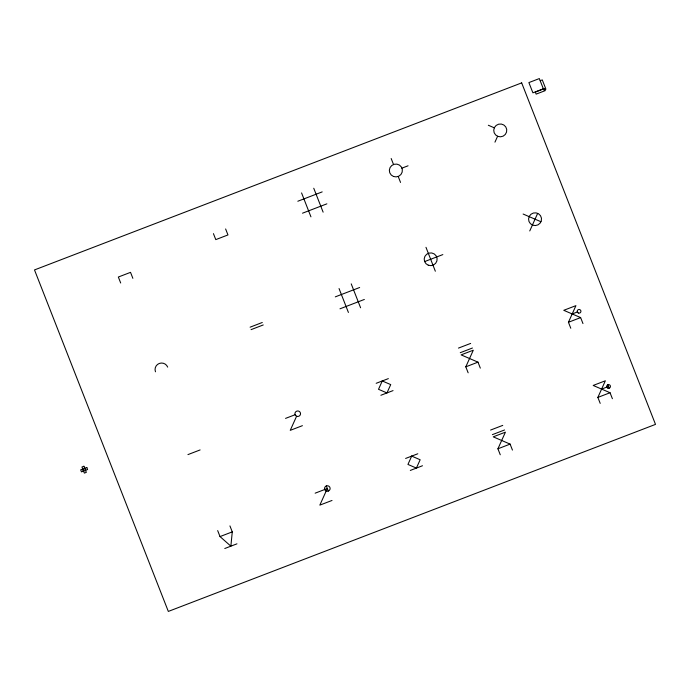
<?xml version="1.0" encoding="UTF-8"?>
<svg xmlns="http://www.w3.org/2000/svg" width="690" height="690" viewBox="0 0 690 690"><rect width="100%" height="100%" fill="white"/><g stroke="black" fill="none" stroke-linecap="round" stroke-linejoin="round"><path stroke-width="1.03" d="M229.934 525.901L232.271 531.878L230.865 546.17L220.024 536.579L217.678 530.601M296.596 416.243L290.24 430.353L302.418 425.67M494.954 142.157L497.602 136.275M468.148 372.807L465.802 366.83L473.297 350.201L461.118 354.876L477.989 362.155L480.326 368.132M529.748 230.943L537.683 213.339M500.267 454.77L497.921 448.793L505.416 432.156L493.238 436.839L510.108 444.11L512.446 450.087M570.785 328.25L568.439 322.273L575.934 305.636L563.756 310.31L580.626 317.59L582.964 323.567M600.205 403.383L597.868 397.406L605.363 380.777L593.176 385.451L610.046 392.731L612.392 398.708M540.192 80.704L542.28 79.902L545.919 89.191L543.832 89.993L539.33 78.574L528.885 82.584L532.904 92.822L543.341 88.82M297.821 201.239L322.187 191.889M401.951 168.136L408.049 165.798M302.505 213.193L326.87 203.843M250.099 327.181L262.278 322.497M424.609 261.588L442.842 254.593M335.297 296.864L359.663 287.506M251.056 329.639L263.244 324.956M339.98 308.818L364.346 299.46M458.462 348.096L470.649 343.422M187.939 454.607L200.117 449.932M376.179 383.304L388.358 378.62M285.548 418.39L295.122 414.724M460.264 352.694L472.443 348.01M572.191 313.95L577.323 311.984M568.439 322.273L580.626 317.59M380.871 395.275L393.05 390.6M465.802 366.83L477.989 362.155M315.149 493.178L327.327 488.503L319.832 505.132L332.019 500.457M405.616 458.445L417.795 453.77M490.581 430.06L502.76 425.385M601.611 389.091L607.7 386.754M220.024 536.579L232.271 531.878M492.384 434.648L504.562 429.974M597.868 397.406L610.046 392.731M410.309 470.425L422.487 465.75M224.776 548.507L236.955 543.832M497.921 448.793L510.108 444.11M488.33 125.252L494.29 127.822M523.124 214.038L540.977 221.74M607.907 384.71L609.244 388.134M391.178 158.519L393.516 164.496M398.208 176.459L400.545 182.436M425.971 247.313L435.347 271.222M313.752 188.249L323.127 212.158M351.227 283.866L360.594 307.774M301.573 192.924L310.94 216.833M339.04 288.541L348.416 312.458M225.621 228.959L227.967 234.936L215.78 239.62L213.443 233.643M326.327 485.933L328.337 491.064M132.868 278.329L130.531 272.352L118.344 277.026L120.69 283.004M84.853 468.251L85.638 470.261M82.636 469.096L83.43 471.115M155.483 371.798A6.538 6.426 -9.6 0 1 159.235 363.475A6.538 6.426 -9.6 0 1 167.679 367.123M382.269 380.966L378.517 389.298L386.961 392.938L390.721 384.606L382.269 380.966M411.706 456.107L407.945 464.439L416.398 468.087L420.15 459.756L411.706 456.107M521.675 82.886L34.5 269.928L168.326 611.426L655.5 424.385L521.675 82.886M544.47 88.57L535.337 92.081L536.139 94.125L545.273 90.614L544.47 88.57M83.921 466.25L81.963 467.001L84.361 473.107L86.319 472.357L83.921 466.25M86.811 467.492L80.678 469.856L81.463 471.865L87.604 469.511L86.811 467.492M326.206 491.03A2.803 2.751 -9.6 0 0 330.113 488.175A2.803 2.751 -9.6 0 0 325.671 486.295A2.803 2.751 -9.6 0 0 326.206 491.03M296.717 416.294A2.803 2.751 -9.6 0 0 300.504 413.284A2.803 2.751 -9.6 0 0 295.976 411.576A2.803 2.751 -9.6 0 0 296.717 416.294M428.283 265.21A6.486 6.374 -9.6 0 0 437.072 258.293A6.486 6.374 -9.6 0 0 426.627 254.299A6.486 6.374 -9.6 0 0 428.283 265.21M393.498 176.476A6.529 6.417 -9.6 0 0 402.313 169.464A6.529 6.417 -9.6 0 0 391.773 165.496A6.529 6.417 -9.6 0 0 393.498 176.476M607.83 388.108A1.872 1.837 -9.6 0 0 610.434 386.202A1.872 1.837 -9.6 0 0 607.467 384.951A1.872 1.837 -9.6 0 0 607.83 388.108M578.393 313.027A1.872 1.837 -9.6 0 0 580.911 311.026A1.872 1.837 -9.6 0 0 577.901 309.888A1.872 1.837 -9.6 0 0 578.393 313.027M532.706 225.147A6.486 6.374 -9.6 0 0 541.46 218.178A6.486 6.374 -9.6 0 0 530.99 214.236A6.486 6.374 -9.6 0 0 532.706 225.147M497.895 136.396A6.529 6.417 -9.6 0 0 506.71 129.384A6.529 6.417 -9.6 0 0 496.17 125.416A6.529 6.417 -9.6 0 0 497.895 136.396"/></g></svg>
